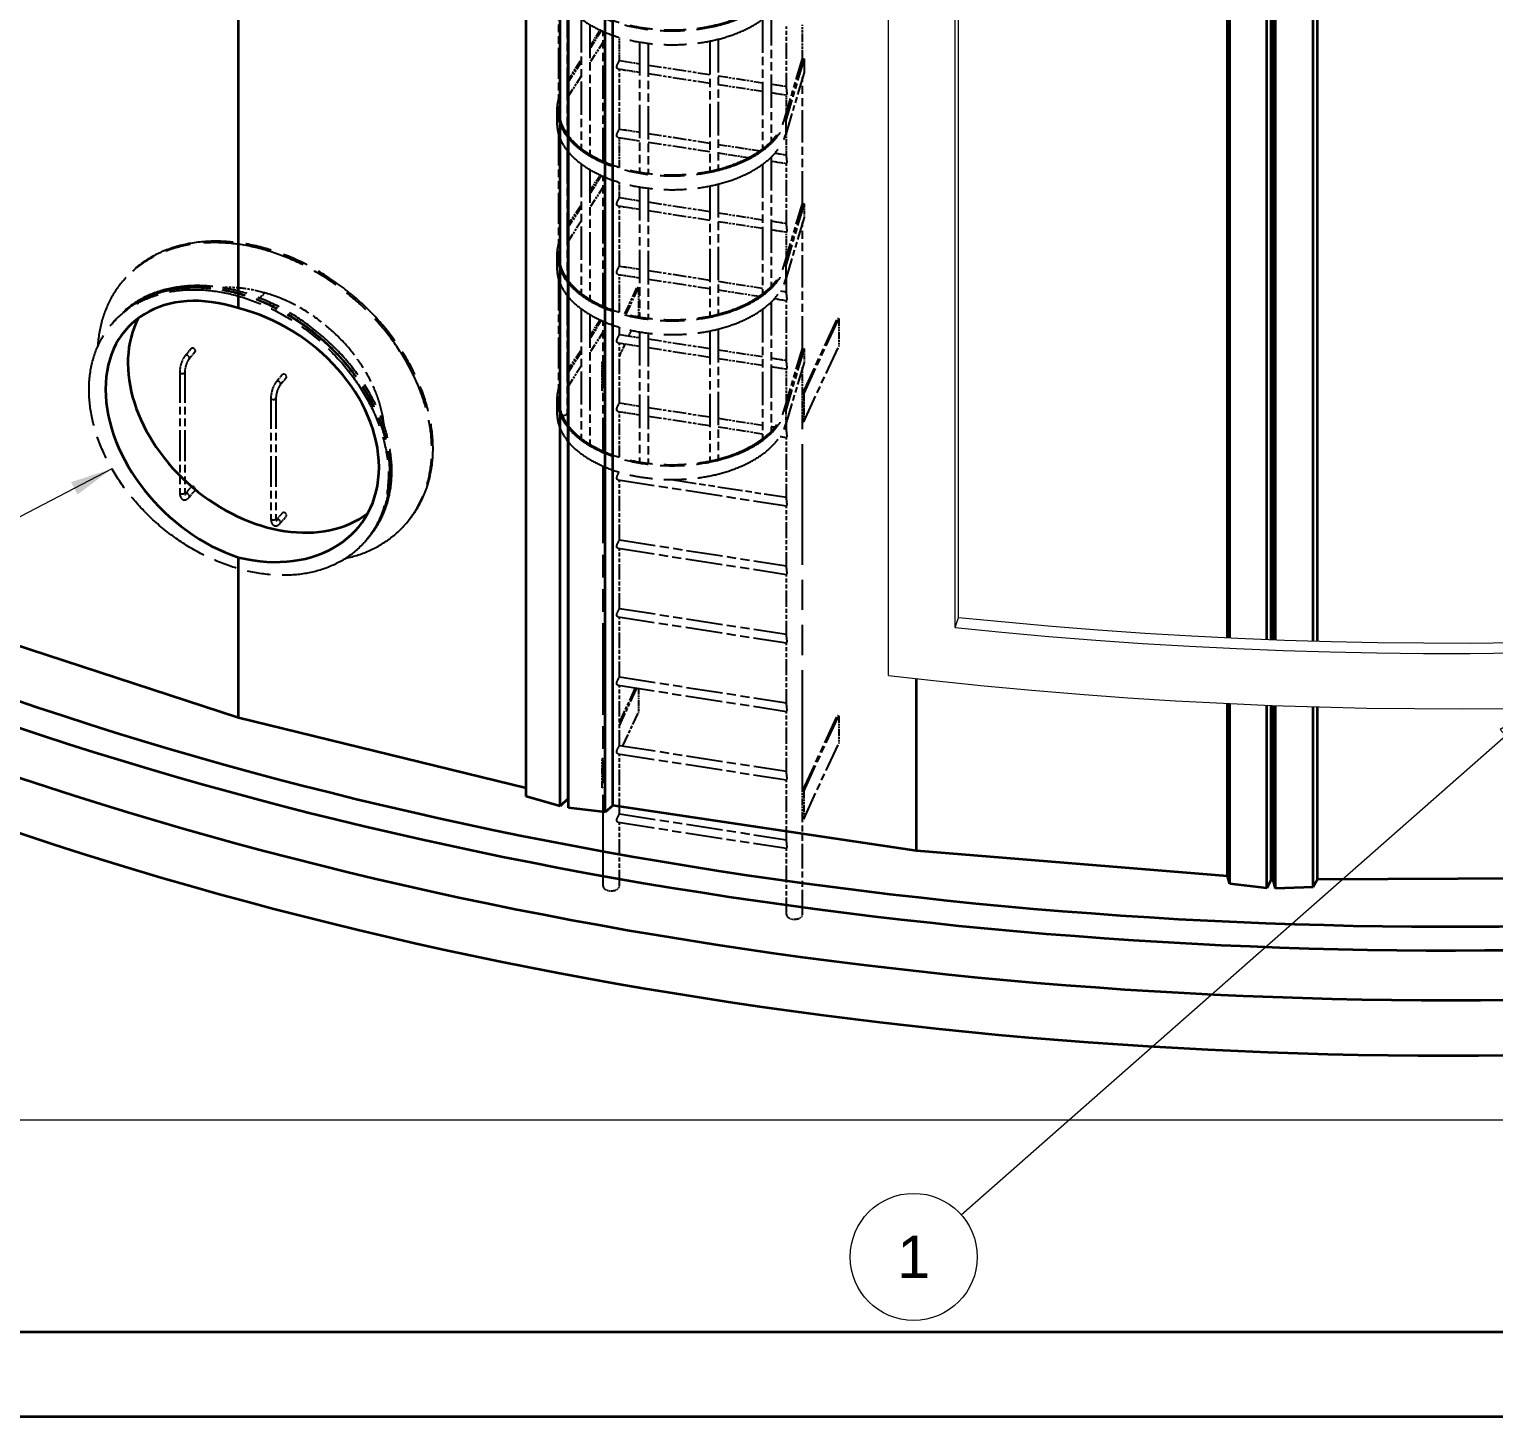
# Model space of a CAD drawing. Header units: millimetres. Extents: x 0 to 42050, y 0 to 29700.
# Drawn here: x 20302 to 24623, y 0 to 4094 of the extents above; entities that cross this region are included whole.
import ezdxf

# ---------------------------------------------------------------- set-up
doc = ezdxf.new("R2010")
doc.units = ezdxf.units.MM
doc.header["$LTSCALE"] = 50
doc.linetypes.add('DOUBLE_DASH_CHAIN', pattern=[1.2403, 0.6614, -0.0827, 0.1654, -0.0827, 0.1654, -0.0827])
doc.layers.get('0').update_dxf_attribs({"lineweight": 18})
for name, color, linetype, lineweight in [('Border', 7, 'Continuous', 35), ('Detail Boundary', 7, 'Continuous', 18), ('Reference', 7, 'DOUBLE_DASH_CHAIN', 25), ('Symbol', 7, 'Continuous', 18), ('Visible', 7, 'Continuous', 35)]:
    doc.layers.add(name, color=color, linetype=linetype, lineweight=lineweight)
doc.layers.add('P_Cable Ducts (CD)', color=30, linetype='Continuous', lineweight=18, true_color=0xff7f00)
doc.styles.add('Note Text', font='arial.ttf')
doc.styles.add('Title', font='arial.ttf')
doc.dimstyles.new('Default - Method 2a$7', dxfattribs={"dimscale": 50, "dimtxt": 3, "dimasz": 2.5, "dimexe": 3, "dimexo": 0.5, "dimgap": 0.7, "dimtad": 0, "dimtoh": 1, "dimdec": 1, "dimrnd": 1e-08, "dimtxsty": 'Title', "dimcen": 0.09, "dimdle": 10, "dimclrd": 256, "dimclre": 256, "dimclrt": 7, "dimazin": 2, "dimtfac": 0.833333, "dimtdec": 1, "dimtmove": 0, "dimatfit": 3, "dimfxl": 1, "dimtolj": 1, "dimlwd": -1, "dimlwe": -1, "dimarcsym": 0})

# ---------------------------------------------------------------- blocks, each defined once
blk = doc.blocks.new('Borders Bigadan Border')
at = {"layer": 'Border'}
for p, q in [((20, 5), (836, 5)), ((841, 0), (0, 0))]:
    blk.add_line(p, q, dxfattribs=at)
blk = doc.blocks.new('2dTransSymbol1')
at = {"layer": 'Detail Boundary', "flags": 128}
blk.add_lwpolyline([(381.649, 141.867), (381.649, 17.513), (631.877, 17.513), (631.877, 141.867), (381.649, 141.867)], dxfattribs=at)
blk = doc.blocks.new('Balloon35')
at = {"layer": 'Symbol'}
for p, q in [((495.054, 41.825), (492.847, 40.55)), ((493.177, 40.174), (495.054, 41.825)), ((493.507, 39.799), (495.054, 41.825)), ((493.177, 40.174), (461.04, 11.903)), ((492.847, 40.55), (493.507, 39.799))]:
    blk.add_line(p, q, dxfattribs=at)
at = {"layer": 'Symbol', "flags": 128}
blk.add_lwpolyline([(493.507, 39.799), (495.054, 41.825), (492.847, 40.55), (493.507, 39.799)], dxfattribs=at)
at = {"layer": 'Symbol'}
blk.add_circle((458.229, 9.431), 3.75, dxfattribs=at)
blk.add_solid([(493.507, 39.799), (495.054, 41.825), (492.847, 40.55), (493.507, 39.799)], dxfattribs=at)
at = {"layer": 'Symbol', "insert": (458.229, 9.431), "char_height": 2.5, "attachment_point": 5, "style": 'Note Text'}
blk.add_mtext('1', dxfattribs=at)

msp = doc.modelspace()

# ---------------------------------------------------------------- linework, layer by layer
at = {"layer": 'P_Cable Ducts (CD)'}
for p, q in [((22837.42, 2187.41), (22837.42, 6689.64)), ((23033.75, 2328.67), (23033.75, 6664.82)), ((23043.86, 2358.71), (23043.86, 6651.59)), ((23033.75, 2328.67), (23043.86, 2358.71))]:
    msp.add_line(p, q, dxfattribs=at)
for centre, major_axis, start_param in [((24500.67, 6988.34), (-8150, 0), 1.3910804), ((24500.67, 6988.34), (-8203, 0), 1.3910011), ((24500.67, 6825.04), (-8203, 0), 1.3666191)]:
    msp.add_ellipse(centre, major_axis=major_axis, ratio=0.5773503, start_param=start_param, end_param=2.4609142, dxfattribs=at)
at = {"layer": 'Reference', "ltscale": 2.766044}
for p, q in [((21863.74, 4210.89), (21863.74, 3855.12)), ((21863.74, 3783.25), (21863.74, 3427.48)), ((21863.74, 3355.61), (21863.74, 2999.84))]:
    msp.add_line(p, q, dxfattribs=at)
at = {"layer": 'Reference', "ltscale": 2.950695}
for p, q in [((21888.74, 4163.86), (21888.74, 3784.35)), ((21888.74, 3736.22), (21888.74, 3356.71))]:
    msp.add_line(p, q, dxfattribs=at)
at = {"layer": 'Reference', "ltscale": 2.97048}
for p, q in [((21930.38, 4123.97), (21930.38, 3741.91)), ((21930.38, 3696.33), (21930.38, 3314.27)), ((21930.38, 3268.69), (21930.38, 2886.63))]:
    msp.add_line(p, q, dxfattribs=at)
at = {"layer": 'Reference', "ltscale": 2.975098}
for p, q in [((21955.38, 4107.42), (21955.38, 3724.77)), ((21955.38, 3679.78), (21955.38, 3297.13)), ((21955.38, 3252.14), (21955.38, 2869.49))]:
    msp.add_line(p, q, dxfattribs=at)
at = {"layer": 'Reference', "ltscale": 2.970844}
for p, q in [((22465.53, 4122.82), (22465.53, 3740.71)), ((22465.53, 3695.18), (22465.53, 3313.07)), ((22465.53, 3267.54), (22465.53, 2885.43))]:
    msp.add_line(p, q, dxfattribs=at)
at = {"layer": 'Reference', "ltscale": 2.962822}
for p, q in [((22490.53, 4143.74), (22490.53, 3762.67)), ((22490.53, 3716.1), (22490.53, 3335.03)), ((22490.53, 3288.46), (22490.53, 2907.39))]:
    msp.add_line(p, q, dxfattribs=at)
at = {"layer": 'Reference', "ltscale": 0.777588}
msp.add_line((22583.78, 4007.35), (22583.78, 4107.37), dxfattribs=at)
at = {"layer": 'Reference', "ltscale": 0.558788}
for p, q in [((21955.38, 4043.74), (21985.92, 4091.42)), ((21955.38, 3616.1), (21985.92, 3663.77)), ((21955.38, 3188.46), (21985.92, 3236.13))]:
    msp.add_line(p, q, dxfattribs=at)
at = {"layer": 'Reference', "ltscale": 0.634284}
for p, q in [((21990.05, 4089.53), (21955.38, 4035.42)), ((21990.05, 3661.89), (21955.38, 3607.78)), ((21990.05, 3234.25), (21955.38, 3180.14))]:
    msp.add_line(p, q, dxfattribs=at)
at = {"layer": 'Reference', "ltscale": 2.979327}
for p, q in [((21994.87, 3704.22), (21994.87, 4087.41)), ((21994.87, 3276.58), (21994.87, 3659.77)), ((21994.87, 2848.94), (21994.87, 3232.13))]:
    msp.add_line(p, q, dxfattribs=at)
at = {"layer": 'Reference', "ltscale": 0.53265}
msp.add_line((22042.87, 4001.53), (22042.87, 4070.05), dxfattribs=at)
at = {"layer": 'Reference', "ltscale": 2.98297}
for p, q in [((22334.65, 4064.58), (22334.65, 3680.92)), ((22334.65, 3636.94), (22334.65, 3253.27)), ((22334.65, 3209.3), (22334.65, 2825.63))]:
    msp.add_line(p, q, dxfattribs=at)
at = {"layer": 'Reference', "ltscale": 1.432805}
for p, q in [((22535.78, 3917.85), (22535.78, 4102.14)), ((22535.78, 3513.69), (22535.78, 3697.98)), ((22535.78, 3109.52), (22535.78, 3293.81)), ((22535.78, 2705.36), (22535.78, 2889.65)), ((22535.78, 2503.27), (22535.78, 2687.56)), ((22535.78, 2301.19), (22535.78, 2485.48)), ((22535.78, 2099.11), (22535.78, 2283.4)), ((22535.78, 1897.03), (22535.78, 2081.32)), ((22535.78, 1694.94), (22535.78, 1879.23))]:
    msp.add_line(p, q, dxfattribs=at)
at = {"layer": 'Reference', "ltscale": 0.722404}
for p, q in [((21994.87, 4056.23), (21955.38, 3994.6)), ((21994.87, 3628.58), (21955.38, 3566.96)), ((21994.87, 3200.94), (21955.38, 3139.32))]:
    msp.add_line(p, q, dxfattribs=at)
at = {"layer": 'Reference', "ltscale": 2.984079}
for p, q in [((22102.77, 4056.19), (22102.77, 3672.39)), ((22102.77, 3628.55), (22102.77, 3244.75)), ((22102.77, 3200.91), (22102.77, 2817.11))]:
    msp.add_line(p, q, dxfattribs=at)
at = {"layer": 'Reference', "ltscale": 2.984532}
for p, q in [((22127.77, 4052.53), (22127.77, 3668.67)), ((22127.77, 3624.89), (22127.77, 3241.03)), ((22127.77, 3197.25), (22127.77, 2813.39))]:
    msp.add_line(p, q, dxfattribs=at)
at = {"layer": 'Reference', "ltscale": 2.983726}
for p, q in [((22309.65, 4058.95), (22309.65, 3675.19)), ((22309.65, 3631.31), (22309.65, 3247.55)), ((22309.65, 3203.67), (22309.65, 2819.91))]:
    msp.add_line(p, q, dxfattribs=at)
at = {"layer": 'Reference', "ltscale": 0.761923}
for p, q in [((21888.74, 3939.73), (21930.38, 4004.73)), ((21930.38, 3996.4), (21888.74, 3931.41)), ((21930.38, 3955.58), (21888.74, 3890.58)), ((21888.74, 3512.09), (21930.38, 3577.09)), ((21930.38, 3568.76), (21888.74, 3503.77)), ((21930.38, 3527.94), (21888.74, 3462.94)), ((21888.74, 3084.45), (21930.38, 3149.45)), ((21930.38, 3141.12), (21888.74, 3076.13)), ((21930.38, 3100.3), (21888.74, 3035.3))]:
    msp.add_line(p, q, dxfattribs=at)
at = {"layer": 'Reference', "ltscale": 0.418935}
for p, q in [((22039.01, 3976.91), (22102.77, 3967.05)), ((22039.01, 3774.83), (22102.77, 3764.97)), ((22039.01, 3572.75), (22102.77, 3562.88)), ((22039.01, 3370.66), (22102.77, 3360.8)), ((22039.01, 3168.58), (22102.77, 3158.72)), ((22039.01, 2966.5), (22102.77, 2956.63))]:
    msp.add_line(p, q, dxfattribs=at)
at = {"layer": 'Reference', "ltscale": 0.393611}
for p, q in [((22042.87, 4001.61), (22102.77, 3992.35)), ((22042.87, 3799.53), (22102.77, 3790.26)), ((22042.87, 3597.45), (22102.77, 3588.18)), ((22042.87, 3395.37), (22102.77, 3386.1)), ((22042.87, 3193.28), (22102.77, 3184.02)), ((22042.87, 2991.2), (22102.77, 2981.93))]:
    msp.add_line(p, q, dxfattribs=at)
at = {"layer": 'Reference', "ltscale": 1.375069}
for p, q in [((22042.87, 3799.45), (22042.87, 3976.32)), ((22042.87, 3395.29), (22042.87, 3572.15)), ((22042.87, 2991.12), (22042.87, 3167.98)), ((22042.87, 2586.95), (22042.87, 2763.82)), ((22042.87, 2384.87), (22042.87, 2561.74)), ((22042.87, 2182.79), (22042.87, 2359.65)), ((22042.87, 1980.71), (22042.87, 2157.57)), ((22042.87, 1778.62), (22042.87, 1955.49))]:
    msp.add_line(p, q, dxfattribs=at)
at = {"layer": 'Reference', "ltscale": 1.195323}
for p, q in [((22127.77, 3988.48), (22309.65, 3960.34)), ((22127.77, 3963.18), (22309.65, 3935.04)), ((22127.77, 3786.4), (22309.65, 3758.26)), ((22127.77, 3761.1), (22309.65, 3732.96)), ((22127.77, 3584.31), (22309.65, 3556.18)), ((22127.77, 3559.02), (22309.65, 3530.88)), ((22127.77, 3382.23), (22309.65, 3354.09)), ((22127.77, 3356.93), (22309.65, 3328.8)), ((22127.77, 3180.15), (22309.65, 3152.01)), ((22127.77, 3154.85), (22309.65, 3126.71)), ((22127.77, 2978.06), (22309.65, 2949.93)), ((22127.77, 2952.77), (22309.65, 2924.63))]:
    msp.add_line(p, q, dxfattribs=at)
at = {"layer": 'Reference', "ltscale": 2.034098}
for p, q in [((22528.98, 3825.12), (22582.97, 4007.47)), ((22528.98, 3397.48), (22582.97, 3579.83)), ((22528.98, 2969.84), (22582.97, 3152.19))]:
    msp.add_line(p, q, dxfattribs=at)
at = {"layer": 'Reference', "ltscale": 2.031153}
for p, q in [((22587.82, 4006.72), (22533.91, 3824.64)), ((22587.82, 3965.9), (22533.91, 3783.81)), ((22587.82, 3579.08), (22533.91, 3397)), ((22587.82, 3538.26), (22533.91, 3356.17)), ((22587.82, 3151.44), (22533.91, 2969.36)), ((22587.82, 3110.62), (22533.91, 2928.53))]:
    msp.add_line(p, q, dxfattribs=at)
at = {"layer": 'Reference', "ltscale": 0.031779}
for p, q in [((22582.97, 4007.47), (22587.82, 4006.72)), ((22582.97, 3579.83), (22587.82, 3579.08)), ((22582.97, 3152.19), (22587.82, 3151.44))]:
    msp.add_line(p, q, dxfattribs=at)
at = {"layer": 'Reference', "ltscale": 0.317324}
for p, q in [((22587.82, 4006.72), (22587.82, 3965.9)), ((21858.71, 3857.71), (21858.71, 3816.89)), ((22533.91, 3824.64), (22533.91, 3783.81)), ((22587.82, 3579.08), (22587.82, 3538.26)), ((21858.71, 3430.07), (21858.71, 3389.25)), ((22533.91, 3397), (22533.91, 3356.17)), ((22587.82, 3151.44), (22587.82, 3110.62)), ((21858.71, 3002.43), (21858.71, 2961.61)), ((22533.91, 2969.36), (22533.91, 2928.53))]:
    msp.add_line(p, q, dxfattribs=at)
at = {"layer": 'Reference', "ltscale": 0.860085}
for p, q in [((22334.65, 3956.47), (22465.53, 3936.23)), ((22334.65, 3931.18), (22465.53, 3910.93)), ((22334.65, 3552.31), (22465.53, 3532.06)), ((22334.65, 3527.01), (22465.53, 3506.76)), ((22334.65, 3350.23), (22465.53, 3329.98)), ((22334.65, 3148.14), (22465.53, 3127.9)), ((22334.65, 3122.84), (22465.53, 3102.6)), ((22334.65, 2946.06), (22465.53, 2925.81)), ((22334.65, 2920.76), (22465.53, 2900.52))]:
    msp.add_line(p, q, dxfattribs=at)
at = {"layer": 'Reference', "ltscale": 2.896736}
for p, q in [((22583.78, 3579.71), (22583.78, 3952.28)), ((22583.78, 3152.07), (22583.78, 3524.64))]:
    msp.add_line(p, q, dxfattribs=at)
at = {"layer": 'Reference', "ltscale": 0.29732}
for p, q in [((22490.53, 3932.36), (22535.78, 3925.36)), ((22490.53, 3528.19), (22535.78, 3521.19)), ((22490.53, 3124.03), (22535.78, 3117.03))]:
    msp.add_line(p, q, dxfattribs=at)
at = {"layer": 'Reference', "ltscale": 0.297525}
for p, q in [((22490.53, 3907.06), (22535.82, 3900.06)), ((22490.53, 3704.98), (22535.82, 3697.97)), ((22490.53, 3502.9), (22535.82, 3495.89)), ((22490.53, 3098.73), (22535.82, 3091.73))]:
    msp.add_line(p, q, dxfattribs=at)
at = {"layer": 'Reference', "ltscale": 0.403847}
msp.add_line((22535.78, 3848.11), (22535.78, 3900.06), dxfattribs=at)
at = {"layer": 'Reference', "ltscale": 0.682108}
msp.add_line((22042.87, 3686.49), (22042.87, 3774.23), dxfattribs=at)
at = {"layer": 'Reference', "ltscale": 0.57822}
msp.add_line((22535.78, 3715.77), (22535.78, 3790.15), dxfattribs=at)
at = {"layer": 'Reference', "ltscale": 0.811424}
msp.add_line((22334.65, 3754.39), (22458.13, 3735.29), dxfattribs=at)
at = {"layer": 'Reference', "ltscale": 0.59426}
msp.add_line((22334.65, 3729.09), (22425.09, 3715.1), dxfattribs=at)
at = {"layer": 'Reference', "ltscale": 0.219875}
msp.add_line((22502.31, 3728.45), (22535.78, 3723.28), dxfattribs=at)
at = {"layer": 'Reference', "ltscale": 0.350131}
msp.add_line((22042.87, 3597.37), (22042.87, 3642.41), dxfattribs=at)
at = {"layer": 'Reference', "ltscale": 0.586366}
msp.add_line((22535.78, 3420.47), (22535.78, 3495.9), dxfattribs=at)
at = {"layer": 'Reference', "ltscale": 0.050688}
for p, q in [((20581.63, 3355.24), (20578.09, 3351.1)), ((21417.86, 2640.59), (21414.32, 2636.45))]:
    msp.add_line(p, q, dxfattribs=at)
at = {"layer": 'Reference', "ltscale": 0.864627}
msp.add_line((22042.87, 3258.85), (22042.87, 3370.07), dxfattribs=at)
at = {"layer": 'Reference', "ltscale": 0.885409}
msp.add_line((22059.25, 3254.21), (22095.35, 3331.99), dxfattribs=at)
at = {"layer": 'Reference', "ltscale": 0.889548}
msp.add_line((22062.94, 3253.24), (22099.21, 3331.4), dxfattribs=at)
at = {"layer": 'Reference', "ltscale": 0.025294}
for p, q in [((22095.35, 3331.99), (22099.21, 3331.4)), ((22686.49, 3240.54), (22690.36, 3239.94)), ((22582.97, 3017.47), (22586.83, 3016.87)), ((22586.83, 2935.22), (22582.97, 2935.82)), ((22686.49, 2068.87), (22690.36, 2068.27)), ((22582.97, 1845.8), (22586.83, 1845.2)), ((22586.83, 1763.55), (22582.97, 1764.15))]:
    msp.add_line(p, q, dxfattribs=at)
at = {"layer": 'Reference', "ltscale": 0.634748}
for p, q in [((22099.21, 3331.4), (22099.21, 3249.75)), ((22690.36, 3239.94), (22690.36, 3158.29)), ((21991.82, 3027.27), (21991.82, 3108.92)), ((22582.97, 2935.82), (22582.97, 3017.47)), ((22586.83, 3016.87), (22586.83, 2935.22)), ((22690.36, 2068.27), (22690.36, 1986.62)), ((21991.82, 1855.6), (21991.82, 1937.25)), ((22582.97, 1764.15), (22582.97, 1845.8)), ((22586.83, 1845.2), (22586.83, 1763.55))]:
    msp.add_line(p, q, dxfattribs=at)
at = {"layer": 'Reference', "ltscale": 0.395701}
msp.add_line((22535.78, 3311.61), (22535.78, 3362.51), dxfattribs=at)
at = {"layer": 'Reference', "ltscale": 0.19553}
msp.add_line((20996.21, 3316.29), (20982.57, 3300.34), dxfattribs=at)
at = {"layer": 'Reference', "ltscale": 0.195592}
msp.add_line((20996.27, 3316.27), (20982.63, 3300.31), dxfattribs=at)
at = {"layer": 'Reference', "ltscale": 0.000599461}
msp.add_line((20996.21, 3316.2), (20996.21, 3316.29), dxfattribs=at)
at = {"layer": 'Reference', "ltscale": 2.697725}
msp.add_line((21888.74, 3308.58), (21888.74, 2961.61), dxfattribs=at)
at = {"layer": 'Reference', "ltscale": 0.79739}
msp.add_line((22334.65, 3324.93), (22455.99, 3306.16), dxfattribs=at)
at = {"layer": 'Reference', "ltscale": 0.229397}
msp.add_line((22500.9, 3299.21), (22535.82, 3293.81), dxfattribs=at)
at = {"layer": 'Reference', "ltscale": 0.116132}
msp.add_line((22518.1, 3321.85), (22535.78, 3319.11), dxfattribs=at)
at = {"layer": 'Reference', "ltscale": 0.045787}
msp.add_line((22097.34, 3245.71), (22099.21, 3249.75), dxfattribs=at)
at = {"layer": 'Reference', "ltscale": 0.063385}
for p, q in [((20549.68, 3229.35), (20545.25, 3224.17)), ((20555.43, 3236.08), (20551.01, 3230.9)), ((21304.24, 2596.15), (21299.81, 2590.97)), ((21298.49, 2589.41), (21294.06, 2584.24))]:
    msp.add_line(p, q, dxfattribs=at)
at = {"layer": 'Reference', "ltscale": 0.167613}
msp.add_line((22042.87, 3193.2), (22042.87, 3214.77), dxfattribs=at)
at = {"layer": 'Reference', "ltscale": 0.047807}
msp.add_line((22042.87, 3209.99), (22044.82, 3214.2), dxfattribs=at)
at = {"layer": 'Reference', "ltscale": 0.189298}
msp.add_line((22070.99, 3188.93), (22078.71, 3205.57), dxfattribs=at)
at = {"layer": 'Reference', "ltscale": 2.539291}
for p, q in [((22582.97, 3017.47), (22686.49, 3240.54)), ((22586.83, 3016.87), (22690.36, 3239.94)), ((22586.83, 2935.22), (22690.36, 3158.29)), ((22582.97, 1845.8), (22686.49, 2068.87)), ((22586.83, 1845.2), (22690.36, 2068.27)), ((22586.83, 1763.55), (22690.36, 1986.62))]:
    msp.add_line(p, q, dxfattribs=at)
at = {"layer": 'Reference', "ltscale": 0.420996}
msp.add_line((22042.87, 3128.34), (22060.03, 3165.33), dxfattribs=at)
at = {"layer": 'Reference', "ltscale": 0.253839}
for p, q in [((20779.44, 3151.52), (20761.74, 3130.81)), ((20790.84, 3141.77), (20773.14, 3121.06)), ((21048.47, 3074.88), (21030.77, 3054.17)), ((21059.88, 3065.13), (21042.18, 3044.42)), ((20761.74, 2722.56), (20779.44, 2743.27)), ((20773.14, 2712.82), (20790.84, 2733.53)), ((21030.77, 2645.92), (21048.47, 2666.63)), ((21042.18, 2636.18), (21059.88, 2656.89))]:
    msp.add_line(p, q, dxfattribs=at)
at = {"layer": 'Reference', "ltscale": 0.074612}
for p, q in [((21991.82, 3108.92), (21994.87, 3115.48)), ((21991.82, 1937.25), (21994.87, 1943.81))]:
    msp.add_line(p, q, dxfattribs=at)
at = {"layer": 'Reference', "ltscale": 2.761487}
for p, q in [((20745.56, 3082.57), (20745.56, 2727.4)), ((20760.56, 3082.57), (20760.56, 2727.4)), ((21014.6, 3005.93), (21014.6, 2650.76)), ((21029.6, 3005.93), (21029.6, 2650.76))]:
    msp.add_line(p, q, dxfattribs=at)
at = {"layer": 'Reference', "ltscale": 0.019919}
for p, q in [((21991.82, 3108.92), (21994.87, 3108.45)), ((21994.87, 3026.8), (21991.82, 3027.27)), ((21991.82, 1937.25), (21994.87, 1936.78)), ((21994.87, 1855.13), (21991.82, 1855.6))]:
    msp.add_line(p, q, dxfattribs=at)
at = {"layer": 'Reference', "ltscale": 0.768884}
msp.add_line((22535.78, 2992.83), (22535.78, 3091.73), dxfattribs=at)
at = {"layer": 'Reference', "ltscale": 0.604536}
msp.add_line((22583.78, 3019.23), (22583.78, 3097), dxfattribs=at)
at = {"layer": 'Reference', "ltscale": 1.047146}
msp.add_line((22042.87, 2831.21), (22042.87, 2965.9), dxfattribs=at)
at = {"layer": 'Reference', "ltscale": 0.07505}
msp.add_line((22490.53, 2921.95), (22501.97, 2920.18), dxfattribs=at)
at = {"layer": 'Reference', "ltscale": 0.041631}
msp.add_line((22529.43, 2915.93), (22535.78, 2914.94), dxfattribs=at)
at = {"layer": 'Reference', "ltscale": 0.213182}
msp.add_line((22535.78, 2907.44), (22535.78, 2934.87), dxfattribs=at)
at = {"layer": 'Reference', "ltscale": 10.744876}
msp.add_line((22583.78, 1847.56), (22583.78, 2935.69), dxfattribs=at)
at = {"layer": 'Reference', "ltscale": 0.123334}
msp.add_line((22517.03, 2892.55), (22535.82, 2889.64), dxfattribs=at)
at = {"layer": 'Reference', "ltscale": 8.155418}
msp.add_line((21994.87, 1565.64), (21994.87, 2804.49), dxfattribs=at)
at = {"layer": 'Reference', "ltscale": 3.2651}
for p, q in [((22039.01, 2764.42), (22535.82, 2687.56)), ((22039.01, 2562.33), (22535.82, 2485.48)), ((22039.01, 2360.25), (22535.82, 2283.39)), ((22039.01, 2158.17), (22535.82, 2081.31)), ((22039.01, 1956.08), (22535.82, 1879.23)), ((22039.01, 1754), (22535.82, 1677.14))]:
    msp.add_line(p, q, dxfattribs=at)
at = {"layer": 'Reference', "ltscale": 2.227492}
msp.add_line((22196.85, 2765.29), (22535.78, 2712.86), dxfattribs=at)
at = {"layer": 'Reference', "ltscale": 3.239571}
for p, q in [((22042.87, 2587.03), (22535.78, 2510.78)), ((22042.87, 2384.95), (22535.78, 2308.7)), ((22042.87, 2182.87), (22535.78, 2106.61)), ((22042.87, 1980.78), (22535.78, 1904.53)), ((22042.87, 1778.7), (22535.78, 1702.45))]:
    msp.add_line(p, q, dxfattribs=at)
at = {"layer": 'Reference', "ltscale": 1.171762}
msp.add_line((22042.87, 2047.24), (22090.64, 2150.18), dxfattribs=at)
at = {"layer": 'Reference', "ltscale": 1.266534}
msp.add_line((22042.87, 2038.32), (22094.5, 2149.58), dxfattribs=at)
at = {"layer": 'Reference', "ltscale": 0.550238}
msp.add_line((22099.21, 2148.85), (22099.21, 2078.07), dxfattribs=at)
at = {"layer": 'Reference', "ltscale": 1.1258}
msp.add_line((22053.31, 1979.17), (22099.21, 2078.07), dxfattribs=at)
at = {"layer": 'Reference', "ltscale": 1.459804}
msp.add_line((22042.87, 1565.64), (22042.87, 1753.4), dxfattribs=at)
at = {"layer": 'Reference', "ltscale": 2.192999}
msp.add_line((22583.78, 1481.96), (22583.78, 1764.02), dxfattribs=at)
at = {"layer": 'Reference', "ltscale": 1.51754}
msp.add_line((22535.78, 1481.96), (22535.78, 1677.15), dxfattribs=at)
at = {"layer": 'Reference', "ltscale": 8.620728}
for centre in [(22198.74, 4285.35), (22198.74, 3857.71), (22198.74, 3430.07), (22198.74, 3002.43)]:
    msp.add_ellipse(centre, major_axis=(340.03, 0), ratio=0.5773503, start_param=2.969375, end_param=6.1138884, dxfattribs=at)
at = {"layer": 'Reference', "ltscale": 8.064926}
for centre in [(22198.74, 4285.35), (22198.74, 3857.71), (22198.74, 3430.07), (22198.74, 3002.43)]:
    msp.add_ellipse(centre, major_axis=(-335.03, 0), ratio=0.5773503, start_param=6.2697997, end_param=9.255481, dxfattribs=at)
at = {"layer": 'Reference', "ltscale": 8.148591}
for centre in [(22198.74, 4244.53), (22198.74, 3816.89), (22198.74, 3389.25), (22198.74, 2961.61)]:
    msp.add_ellipse(centre, major_axis=(340.03, 0), ratio=0.5773503, start_param=3.1415927, end_param=6.1138884, dxfattribs=at)
at = {"layer": 'Reference', "ltscale": 9.210669}
msp.add_ellipse((20996.21, 2993.77), major_axis=(-418.12, 357.32), ratio=0.7322183, start_param=2.6352994, end_param=6.7894786, dxfattribs=at)
at = {"layer": 'Reference', "ltscale": 9.287409}
msp.add_ellipse((20999.75, 2997.92), major_axis=(-418.12, 357.32), ratio=0.7322183, start_param=3.1415927, end_param=6.2831853, dxfattribs=at)
at = {"layer": 'Reference', "ltscale": 8.316452}
msp.add_ellipse((20919.66, 2904.2), major_axis=(374.4, -319.97), ratio=0.7322183, dxfattribs=at)
for centre in [(20924.08, 2909.38), (20929.83, 2916.11)]:
    msp.add_ellipse(centre, major_axis=(-374.4, 319.97), ratio=0.7322183, start_param=3.1415927, end_param=6.2831853, dxfattribs=at)
at = {"layer": 'Reference', "ltscale": 8.331451}
msp.add_ellipse((20925.41, 2910.93), major_axis=(-374.4, 319.97), ratio=0.7322183, start_param=3.1387597, end_param=6.2860182, dxfattribs=at)
at = {"layer": 'Reference', "ltscale": 0.896502}
msp.add_ellipse((20996.21, 2993.77), major_axis=(-300.28, 256.62), ratio=0.7322183, start_param=5.2715309, end_param=5.6290779, dxfattribs=at)
at = {"layer": 'Reference', "ltscale": 3.700327}
msp.add_ellipse((20996.21, 2993.77), major_axis=(-300.28, 256.62), ratio=0.7322183, start_param=3.7957, end_param=5.2713563, dxfattribs=at)
at = {"layer": 'Reference', "ltscale": 0.149482}
for centre, major_axis, ratio, start_param, end_param in [((20767.44, 3125.94), (5.7, -4.87), 0.7322183, 0, 3.1415927), ((20785.14, 3146.65), (-5.7, 4.87), 0.7322183, 3.1415926, 6.2831853), ((20753.06, 3082.57), (7.5, 0), 0.5773503, 3.1415926, 6.2831853), ((21054.17, 3070.01), (-5.7, 4.87), 0.7322183, 3.1415927, 6.2831853), ((21036.48, 3049.3), (5.7, -4.87), 0.7322183, 0, 3.1415927), ((21022.1, 3005.93), (7.5, 0), 0.5773503, 3.1415926, 6.2831853), ((20753.06, 2727.4), (7.5, 0), 0.5773503, 3.1415926, 6.2831853), ((20767.44, 2717.69), (-5.7, 4.87), 0.7322183, 3.1415926, 6.2831853), ((20785.14, 2738.4), (-5.7, 4.87), 0.7322183, 3.1415926, 6.2831853), ((21022.1, 2650.76), (7.5, 0), 0.5773503, 3.1415926, 6.2831853), ((21036.48, 2641.05), (-5.7, 4.87), 0.7322183, 3.1415926, 6.2831853), ((21054.17, 2661.76), (-5.7, 4.87), 0.7322183, 3.1415926, 6.2831853)]:
    msp.add_ellipse(centre, major_axis=major_axis, ratio=ratio, start_param=start_param, end_param=end_param, dxfattribs=at)
at = {"layer": 'Reference', "ltscale": 0.137797}
msp.add_ellipse((21876.24, 2961.61), major_axis=(12.5, 0), ratio=0.5773503, start_param=4.5454871, end_param=6.2831853, dxfattribs=at)
at = {"layer": 'Reference', "ltscale": 0.478564}
for centre in [(22018.87, 1565.64), (22559.78, 1481.96)]:
    msp.add_ellipse(centre, major_axis=(24, 0), ratio=0.5773503, start_param=3.1415927, end_param=6.2831853, dxfattribs=at)
at = {"layer": 'Reference', "ltscale": 0.244894}
for points in [[(22039.01, 3976.92), (22038.71, 3976.96), (22038.41, 3977.06), (22037.43, 3977.55), (22036.72, 3978.21), (22035.96, 3979.63), (22035.76, 3980.18), (22035.49, 3981.35), (22035.42, 3981.99), (22035.42, 3983.3), (22035.49, 3984.01), (22035.76, 3985.49), (22035.96, 3986.26), (22036.72, 3988.6), (22037.43, 3990.19), (22038.83, 3993.07), (22039.62, 3994.55), (22040.68, 3996.55), (22041.01, 3997.19), (22041.59, 3998.33), (22041.84, 3998.85), (22042.26, 3999.74), (22042.43, 4000.15), (22042.69, 4000.81), (22042.78, 4001.08), (22042.85, 4001.39), (22042.86, 4001.48), (22042.86, 4001.53)], [(22039.01, 3774.83), (22038.71, 3774.88), (22038.41, 3774.97), (22037.43, 3775.46), (22036.72, 3776.13), (22035.96, 3777.55), (22035.76, 3778.09), (22035.49, 3779.27), (22035.42, 3779.91), (22035.42, 3781.22), (22035.49, 3781.93), (22035.76, 3783.41), (22035.96, 3784.18), (22036.72, 3786.52), (22037.43, 3788.11), (22038.83, 3790.98), (22039.62, 3792.47), (22040.68, 3794.47), (22041.01, 3795.1), (22041.59, 3796.25), (22041.84, 3796.77), (22042.26, 3797.66), (22042.43, 3798.06), (22042.69, 3798.73), (22042.78, 3799), (22042.85, 3799.31), (22042.86, 3799.39), (22042.86, 3799.45)], [(22039.01, 3572.75), (22038.71, 3572.8), (22038.41, 3572.89), (22037.43, 3573.38), (22036.72, 3574.05), (22035.96, 3575.47), (22035.76, 3576.01), (22035.49, 3577.19), (22035.42, 3577.82), (22035.42, 3579.14), (22035.49, 3579.85), (22035.76, 3581.33), (22035.96, 3582.1), (22036.72, 3584.44), (22037.43, 3586.03), (22038.83, 3588.9), (22039.62, 3590.39), (22040.68, 3592.39), (22041.01, 3593.02), (22041.59, 3594.17), (22041.84, 3594.69), (22042.26, 3595.58), (22042.43, 3595.98), (22042.69, 3596.65), (22042.78, 3596.92), (22042.85, 3597.22), (22042.86, 3597.31), (22042.86, 3597.37)], [(22039.01, 3370.67), (22038.71, 3370.71), (22038.41, 3370.81), (22037.43, 3371.3), (22036.72, 3371.97), (22035.96, 3373.39), (22035.76, 3373.93), (22035.49, 3375.1), (22035.42, 3375.74), (22035.42, 3377.05), (22035.49, 3377.76), (22035.76, 3379.24), (22035.96, 3380.02), (22036.72, 3382.35), (22037.43, 3383.94), (22038.83, 3386.82), (22039.62, 3388.3), (22040.68, 3390.31), (22041.01, 3390.94), (22041.59, 3392.09), (22041.84, 3392.6), (22042.26, 3393.5), (22042.43, 3393.9), (22042.69, 3394.57), (22042.78, 3394.83), (22042.85, 3395.14), (22042.86, 3395.23), (22042.86, 3395.28)], [(22039.01, 3168.58), (22038.71, 3168.63), (22038.41, 3168.73), (22037.43, 3169.21), (22036.72, 3169.88), (22035.96, 3171.3), (22035.76, 3171.84), (22035.49, 3173.02), (22035.42, 3173.66), (22035.42, 3174.97), (22035.49, 3175.68), (22035.76, 3177.16), (22035.96, 3177.93), (22036.72, 3180.27), (22037.43, 3181.86), (22038.83, 3184.73), (22039.62, 3186.22), (22040.68, 3188.22), (22041.01, 3188.85), (22041.59, 3190), (22041.84, 3190.52), (22042.26, 3191.41), (22042.43, 3191.81), (22042.69, 3192.48), (22042.78, 3192.75), (22042.85, 3193.06), (22042.86, 3193.14), (22042.86, 3193.2)], [(22039.01, 2966.5), (22038.71, 2966.55), (22038.41, 2966.64), (22037.43, 2967.13), (22036.72, 2967.8), (22035.96, 2969.22), (22035.76, 2969.76), (22035.49, 2970.94), (22035.42, 2971.57), (22035.42, 2972.89), (22035.49, 2973.6), (22035.76, 2975.08), (22035.96, 2975.85), (22036.72, 2978.19), (22037.43, 2979.78), (22038.83, 2982.65), (22039.62, 2984.14), (22040.68, 2986.14), (22041.01, 2986.77), (22041.59, 2987.92), (22041.84, 2988.44), (22042.26, 2989.33), (22042.43, 2989.73), (22042.69, 2990.4), (22042.78, 2990.67), (22042.85, 2990.97), (22042.86, 2991.06), (22042.86, 2991.12)], [(22039.01, 2562.34), (22038.71, 2562.38), (22038.41, 2562.48), (22037.43, 2562.97), (22036.72, 2563.63), (22035.96, 2565.05), (22035.76, 2565.59), (22035.49, 2566.77), (22035.42, 2567.41), (22035.42, 2568.72), (22035.49, 2569.43), (22035.76, 2570.91), (22035.96, 2571.68), (22036.72, 2574.02), (22037.43, 2575.61), (22038.83, 2578.49), (22039.62, 2579.97), (22040.68, 2581.97), (22041.01, 2582.61), (22041.59, 2583.75), (22041.84, 2584.27), (22042.26, 2585.16), (22042.43, 2585.57), (22042.69, 2586.23), (22042.78, 2586.5), (22042.85, 2586.81), (22042.86, 2586.9), (22042.86, 2586.95)], [(22039.01, 2360.25), (22038.71, 2360.3), (22038.41, 2360.39), (22037.43, 2360.88), (22036.72, 2361.55), (22035.96, 2362.97), (22035.76, 2363.51), (22035.49, 2364.69), (22035.42, 2365.33), (22035.42, 2366.64), (22035.49, 2367.35), (22035.76, 2368.83), (22035.96, 2369.6), (22036.72, 2371.94), (22037.43, 2373.53), (22038.83, 2376.4), (22039.62, 2377.89), (22040.68, 2379.89), (22041.01, 2380.52), (22041.59, 2381.67), (22041.84, 2382.19), (22042.26, 2383.08), (22042.43, 2383.48), (22042.69, 2384.15), (22042.78, 2384.42), (22042.85, 2384.73), (22042.86, 2384.81), (22042.86, 2384.87)], [(22039.01, 2158.17), (22038.71, 2158.22), (22038.41, 2158.31), (22037.43, 2158.8), (22036.72, 2159.47), (22035.96, 2160.89), (22035.76, 2161.43), (22035.49, 2162.61), (22035.42, 2163.24), (22035.42, 2164.56), (22035.49, 2165.27), (22035.76, 2166.75), (22035.96, 2167.52), (22036.72, 2169.85), (22037.43, 2171.45), (22038.83, 2174.32), (22039.62, 2175.81), (22040.68, 2177.81), (22041.01, 2178.44), (22041.59, 2179.59), (22041.84, 2180.1), (22042.26, 2181), (22042.43, 2181.4), (22042.69, 2182.07), (22042.78, 2182.34), (22042.85, 2182.64), (22042.86, 2182.73), (22042.86, 2182.79)], [(22039.01, 1956.09), (22038.71, 1956.13), (22038.41, 1956.23), (22037.43, 1956.72), (22036.72, 1957.39), (22035.96, 1958.81), (22035.76, 1959.35), (22035.49, 1960.52), (22035.42, 1961.16), (22035.42, 1962.47), (22035.49, 1963.18), (22035.76, 1964.66), (22035.96, 1965.44), (22036.72, 1967.77), (22037.43, 1969.36), (22038.83, 1972.24), (22039.62, 1973.72), (22040.68, 1975.73), (22041.01, 1976.36), (22041.59, 1977.5), (22041.84, 1978.02), (22042.26, 1978.92), (22042.43, 1979.32), (22042.69, 1979.99), (22042.78, 1980.25), (22042.85, 1980.56), (22042.86, 1980.65), (22042.86, 1980.7)], [(22039.01, 1754), (22038.71, 1754.05), (22038.41, 1754.15), (22037.43, 1754.63), (22036.72, 1755.3), (22035.96, 1756.72), (22035.76, 1757.26), (22035.49, 1758.44), (22035.42, 1759.08), (22035.42, 1760.39), (22035.49, 1761.1), (22035.76, 1762.58), (22035.96, 1763.35), (22036.72, 1765.69), (22037.43, 1767.28), (22038.83, 1770.15), (22039.62, 1771.64), (22040.68, 1773.64), (22041.01, 1774.27), (22041.59, 1775.42), (22041.84, 1775.94), (22042.26, 1776.83), (22042.43, 1777.23), (22042.69, 1777.9), (22042.78, 1778.17), (22042.85, 1778.48), (22042.86, 1778.56), (22042.86, 1778.62)]]:
    msp.add_open_spline(points, degree=3, knots=[2.6928826, 2.6928826, 2.6928826, 2.6928826, 2.8870911, 2.8870911, 3.3693304, 3.3693304, 3.61045, 3.61045, 3.8515697, 3.8515697, 4.0926893, 4.0926893, 4.333809, 4.333809, 4.8160483, 4.8160483, 5.2967014, 5.2967014, 5.5370279, 5.5370279, 5.7773545, 5.7773545, 6.0176811, 6.0176811, 6.2580076, 6.2580076, 6.4073438, 6.4073438, 6.4073438, 6.4073438], dxfattribs=at)
at = {"layer": 'Reference', "ltscale": 0.161518}
for points in [[(22535.79, 3917.85), (22535.79, 3916.8), (22535.85, 3915.7), (22536.08, 3913.05), (22536.29, 3911.32), (22536.56, 3908.82), (22536.63, 3908.01), (22536.73, 3906.47), (22536.76, 3905.74), (22536.76, 3904.43), (22536.73, 3903.81), (22536.63, 3902.69), (22536.56, 3902.19), (22536.29, 3900.93), (22536.08, 3900.4), (22535.89, 3900.1), (22535.84, 3900.05), (22535.82, 3900.06)], [(22535.79, 3715.77), (22535.79, 3714.72), (22535.85, 3713.61), (22536.08, 3710.97), (22536.29, 3709.23), (22536.56, 3706.74), (22536.63, 3705.92), (22536.73, 3704.39), (22536.76, 3703.66), (22536.76, 3702.35), (22536.73, 3701.73), (22536.63, 3700.61), (22536.56, 3700.11), (22536.29, 3698.85), (22536.08, 3698.32), (22535.89, 3698.01), (22535.84, 3697.97), (22535.82, 3697.98)], [(22535.79, 3513.69), (22535.79, 3512.64), (22535.85, 3511.53), (22536.08, 3508.88), (22536.29, 3507.15), (22536.56, 3504.66), (22536.63, 3503.84), (22536.73, 3502.3), (22536.76, 3501.58), (22536.76, 3500.27), (22536.73, 3499.64), (22536.63, 3498.52), (22536.56, 3498.03), (22536.29, 3496.76), (22536.08, 3496.24), (22535.89, 3495.93), (22535.84, 3495.89), (22535.82, 3495.89)], [(22535.79, 3311.6), (22535.79, 3310.55), (22535.85, 3309.45), (22536.08, 3306.8), (22536.29, 3305.07), (22536.56, 3302.57), (22536.63, 3301.76), (22536.73, 3300.22), (22536.76, 3299.5), (22536.76, 3298.18), (22536.73, 3297.56), (22536.63, 3296.44), (22536.56, 3295.94), (22536.29, 3294.68), (22536.08, 3294.16), (22535.89, 3293.85), (22535.84, 3293.81), (22535.82, 3293.81)], [(22535.79, 3109.52), (22535.79, 3108.47), (22535.85, 3107.37), (22536.08, 3104.72), (22536.29, 3102.98), (22536.56, 3100.49), (22536.63, 3099.68), (22536.73, 3098.14), (22536.76, 3097.41), (22536.76, 3096.1), (22536.73, 3095.48), (22536.63, 3094.36), (22536.56, 3093.86), (22536.29, 3092.6), (22536.08, 3092.07), (22535.89, 3091.77), (22535.84, 3091.72), (22535.82, 3091.73)], [(22535.79, 2907.44), (22535.79, 2906.39), (22535.85, 2905.28), (22536.08, 2902.64), (22536.29, 2900.9), (22536.56, 2898.41), (22536.63, 2897.59), (22536.73, 2896.05), (22536.76, 2895.33), (22536.76, 2894.02), (22536.73, 2893.4), (22536.63, 2892.28), (22536.56, 2891.78), (22536.29, 2890.52), (22536.08, 2889.99), (22535.89, 2889.68), (22535.84, 2889.64), (22535.82, 2889.64)], [(22535.79, 2705.36), (22535.79, 2704.31), (22535.85, 2703.2), (22536.08, 2700.55), (22536.29, 2698.82), (22536.56, 2696.33), (22536.63, 2695.51), (22536.73, 2693.97), (22536.76, 2693.25), (22536.76, 2691.93), (22536.73, 2691.31), (22536.63, 2690.19), (22536.56, 2689.69), (22536.29, 2688.43), (22536.08, 2687.91), (22535.89, 2687.6), (22535.84, 2687.56), (22535.82, 2687.56)], [(22535.79, 2503.27), (22535.79, 2502.22), (22535.85, 2501.12), (22536.08, 2498.47), (22536.29, 2496.74), (22536.56, 2494.24), (22536.63, 2493.43), (22536.73, 2491.89), (22536.76, 2491.16), (22536.76, 2489.85), (22536.73, 2489.23), (22536.63, 2488.11), (22536.56, 2487.61), (22536.29, 2486.35), (22536.08, 2485.82), (22535.89, 2485.52), (22535.84, 2485.47), (22535.82, 2485.48)], [(22535.79, 2301.19), (22535.79, 2300.14), (22535.85, 2299.03), (22536.08, 2296.39), (22536.29, 2294.65), (22536.56, 2292.16), (22536.63, 2291.34), (22536.73, 2289.81), (22536.76, 2289.08), (22536.76, 2287.77), (22536.73, 2287.15), (22536.63, 2286.03), (22536.56, 2285.53), (22536.29, 2284.27), (22536.08, 2283.74), (22535.89, 2283.43), (22535.84, 2283.39), (22535.82, 2283.4)], [(22535.79, 2099.11), (22535.79, 2098.06), (22535.85, 2096.95), (22536.08, 2094.3), (22536.29, 2092.57), (22536.56, 2090.08), (22536.63, 2089.26), (22536.73, 2087.72), (22536.76, 2087), (22536.76, 2085.69), (22536.73, 2085.06), (22536.63, 2083.94), (22536.56, 2083.45), (22536.29, 2082.18), (22536.08, 2081.66), (22535.89, 2081.35), (22535.84, 2081.31), (22535.82, 2081.31)], [(22535.79, 1897.02), (22535.79, 1895.97), (22535.85, 1894.87), (22536.08, 1892.22), (22536.29, 1890.49), (22536.56, 1887.99), (22536.63, 1887.18), (22536.73, 1885.64), (22536.76, 1884.92), (22536.76, 1883.6), (22536.73, 1882.98), (22536.63, 1881.86), (22536.56, 1881.36), (22536.29, 1880.1), (22536.08, 1879.58), (22535.89, 1879.27), (22535.84, 1879.23), (22535.82, 1879.23)], [(22535.79, 1694.94), (22535.79, 1693.89), (22535.85, 1692.79), (22536.08, 1690.14), (22536.29, 1688.4), (22536.56, 1685.91), (22536.63, 1685.1), (22536.73, 1683.56), (22536.76, 1682.83), (22536.76, 1681.52), (22536.73, 1680.9), (22536.63, 1679.78), (22536.56, 1679.28), (22536.29, 1678.02), (22536.08, 1677.49), (22535.89, 1677.19), (22535.84, 1677.14), (22535.82, 1677.15)]]:
    msp.add_open_spline(points, degree=3, knots=[2.5557741, 2.5557741, 2.5557741, 2.5557741, 2.8870911, 2.8870911, 3.3693304, 3.3693304, 3.61045, 3.61045, 3.8515697, 3.8515697, 4.0926893, 4.0926893, 4.333809, 4.333809, 4.8160483, 4.8160483, 5.0102567, 5.0102567, 5.0102567, 5.0102567], dxfattribs=at)
at = {"layer": 'Reference', "ltscale": 0.354381}
for points in [[(20761.74, 3130.81), (20759.84, 3128.58), (20758.09, 3126), (20754.85, 3120.26), (20753.35, 3117.09), (20750.69, 3110.41), (20749.53, 3106.89), (20747.61, 3099.78), (20746.85, 3096.18), (20745.83, 3089.18), (20745.56, 3085.78), (20745.56, 3082.57)], [(21030.77, 3054.17), (21028.87, 3051.94), (21027.13, 3049.36), (21023.88, 3043.62), (21022.39, 3040.45), (21019.73, 3033.77), (21018.56, 3030.26), (21016.64, 3023.14), (21015.89, 3019.54), (21014.87, 3012.54), (21014.6, 3009.14), (21014.6, 3005.93)]]:
    msp.add_open_spline(points, degree=3, knots=[0, 0, 0, 0, 0.3141593, 0.3141593, 0.6283185, 0.6283185, 0.9424778, 0.9424778, 1.2566371, 1.2566371, 1.5707963, 1.5707963, 1.5707963, 1.5707963], dxfattribs=at)
at = {"layer": 'Reference', "ltscale": 0.294471}
for points in [[(20773.14, 3121.06), (20772.29, 3120.07), (20771.34, 3118.76), (20769.32, 3115.47), (20768.23, 3113.42), (20766.13, 3108.77), (20765.12, 3106.15), (20763.33, 3100.65), (20762.57, 3097.78), (20761.39, 3092.16), (20760.98, 3089.41), (20760.63, 3085.36), (20760.56, 3083.91), (20760.56, 3082.57)], [(21042.18, 3044.42), (21041.33, 3043.43), (21040.38, 3042.12), (21038.35, 3038.83), (21037.27, 3036.78), (21035.17, 3032.13), (21034.15, 3029.51), (21032.37, 3024.01), (21031.6, 3021.14), (21030.43, 3015.52), (21030.02, 3012.77), (21029.66, 3008.72), (21029.6, 3007.27), (21029.6, 3005.93)]]:
    msp.add_open_spline(points, degree=3, knots=[0, 0, 0, 0, 0.24159, 0.24159, 0.513144, 0.513144, 0.8021637, 0.8021637, 1.0981343, 1.0981343, 1.3928265, 1.3928265, 1.5707963, 1.5707963, 1.5707963, 1.5707963], dxfattribs=at)
at = {"layer": 'Reference', "ltscale": 0.209309}
msp.add_open_spline([(22039.01, 2764.42), (22038.71, 2764.46), (22038.41, 2764.56), (22037.43, 2765.05), (22036.72, 2765.72), (22035.96, 2767.14), (22035.76, 2767.68), (22035.49, 2768.86), (22035.42, 2769.49), (22035.42, 2770.8), (22035.49, 2771.51), (22035.76, 2773), (22035.96, 2773.77), (22036.72, 2776.1), (22037.43, 2777.69), (22038.83, 2780.57), (22039.62, 2782.06), (22040.68, 2784.06), (22041.01, 2784.69), (22041.59, 2785.84), (22041.84, 2786.35), (22042.13, 2786.98), (22042.21, 2787.15), (22042.28, 2787.31)], degree=3, knots=[2.6928826, 2.6928826, 2.6928826, 2.6928826, 2.8870911, 2.8870911, 3.3693304, 3.3693304, 3.61045, 3.61045, 3.8515697, 3.8515697, 4.0926893, 4.0926893, 4.333809, 4.333809, 4.8160483, 4.8160483, 5.2967014, 5.2967014, 5.5370279, 5.5370279, 5.7773545, 5.7773545, 5.8724987, 5.8724987, 5.8724987, 5.8724987], dxfattribs=at)
at = {"layer": 'Reference', "ltscale": 0.394713}
for points in [[(20745.56, 2727.4), (20745.56, 2724.19), (20745.82, 2721.19), (20747.06, 2715.6), (20748.01, 2712.98), (20750.43, 2709.65), (20751.25, 2708.76), (20753.7, 2706.79), (20755.56, 2705.88), (20759.2, 2705.19), (20760.92, 2705.26), (20764.41, 2706.03), (20766.1, 2706.84), (20769.7, 2709.17), (20771.48, 2710.86), (20773.14, 2712.82)], [(21014.6, 2650.76), (21014.6, 2647.55), (21014.86, 2644.55), (21016.1, 2638.96), (21017.04, 2636.34), (21019.47, 2633.02), (21020.29, 2632.12), (21022.73, 2630.15), (21024.59, 2629.24), (21028.24, 2628.55), (21029.95, 2628.62), (21033.44, 2629.39), (21035.14, 2630.2), (21038.73, 2632.53), (21040.51, 2634.23), (21042.18, 2636.18)]]:
    msp.add_open_spline(points, degree=3, knots=[1.5707963, 1.5707963, 1.5707963, 1.5707963, 1.8849556, 1.8849556, 2.1991149, 2.1991149, 2.3222233, 2.3222233, 2.5065479, 2.5065479, 2.6658068, 2.6658068, 2.866341, 2.866341, 3.1415927, 3.1415927, 3.1415927, 3.1415927], dxfattribs=at)
at = {"layer": 'Reference', "ltscale": 0.116481}
for points in [[(20760.56, 2727.4), (20760.56, 2725.37), (20760.72, 2723.6), (20761.18, 2721.08), (20761.47, 2720.23), (20761.78, 2719.55), (20761.87, 2719.43), (20761.87, 2719.43)], [(21029.6, 2650.76), (21029.6, 2648.73), (21029.75, 2646.97), (21030.21, 2644.44), (21030.5, 2643.59), (21030.82, 2642.91), (21030.9, 2642.8), (21030.9, 2642.8)]]:
    msp.add_open_spline(points, degree=3, knots=[1.57079633, 1.57079633, 1.57079633, 1.57079633, 1.84177868, 1.84177868, 2.07761825, 2.07761825, 2.20736585, 2.20736585, 2.20736585, 2.20736585], dxfattribs=at)
at = {"layer": 'Reference', "ltscale": 0.012203}
for points in [[(20761.05, 2721.8), (20761.27, 2722.03), (20761.5, 2722.28), (20761.74, 2722.56)], [(21030.09, 2645.16), (21030.31, 2645.39), (21030.54, 2645.64), (21030.77, 2645.92)]]:
    msp.add_open_spline(points, degree=3, dxfattribs=at)
at = {"layer": 'Visible', "color": 9, "true_color": 0xc0c0c0}
for p, q in [((20918.77, 3270.59), (20918.77, 6811.56)), ((21768.28, 1829.83), (21768.28, 6605.08)), ((21867.78, 1801.49), (21867.78, 6585.06)), ((21891.43, 1823.73), (21891.43, 6580.42)), ((21892.4, 1796.66), (21892.4, 6580.23)), ((22001.21, 1784.16), (22001.21, 6559.5)), ((22023.43, 1803.97), (22023.43, 6555.39)), ((23837.43, 2298.54), (23837.43, 6348.36)), ((23844.81, 2298.19), (23844.81, 6348.02)), ((23953.63, 2293.54), (23953.63, 6343.37)), ((23966.5, 2293.05), (23966.5, 6342.87)), ((23972.48, 2292.82), (23972.48, 6342.65)), ((23979.57, 2292.56), (23979.57, 6342.38)), ((24090.29, 2288.9), (24090.29, 6338.72)), ((24102.86, 2288.54), (24102.86, 6338.36)), ((20918.77, 2062.18), (20918.77, 2535.74)), ((20918.77, 2062.18), (20112.88, 2325.87)), ((22920.09, 1669.71), (22920.09, 2177.78)), ((23837.43, 1595.47), (23837.43, 2104.54)), ((23844.81, 1572.25), (23844.81, 2104.19)), ((23953.63, 1559.74), (23953.63, 2099.58)), ((23966.5, 1584.76), (23966.5, 2099.08)), ((23972.48, 1584.53), (23972.48, 2098.86)), ((23979.57, 1558.76), (23979.57, 2098.6)), ((24090.29, 1562.94), (24090.29, 2094.96)), ((24102.86, 1585.4), (24102.86, 2094.6)), ((21768.28, 1854.17), (20918.77, 2062.18)), ((21867.78, 1801.49), (21768.28, 1829.83)), ((21891.43, 1823.73), (21867.78, 1801.49)), ((21892.4, 1825.39), (21891.43, 1823.73)), ((22001.21, 1784.16), (21892.4, 1796.66)), ((22023.43, 1803.97), (22001.21, 1784.16)), ((22920.09, 1669.71), (22023.43, 1803.97)), ((23837.43, 1595.47), (22920.09, 1669.71)), ((23972.48, 1637.38), (23966.5, 1584.76)), ((23844.81, 1572.25), (23837.43, 1595.47)), ((23953.63, 1559.74), (23844.81, 1572.25)), ((23966.5, 1584.76), (23953.63, 1559.74)), ((23979.57, 1558.76), (23972.48, 1584.53)), ((24090.29, 1562.94), (23979.57, 1558.76)), ((24102.86, 1585.4), (24090.29, 1562.94)), ((25029.15, 1589.73), (24102.86, 1585.4))]:
    msp.add_line(p, q, dxfattribs=at)
for centre, major_axis, ratio, start_param, end_param in [((20918.77, 2903.17), (322.18, -314.87), 0.7099429, 2.1773709, 5.3189635), ((20996.21, 2993.77), (-342.09, 292.35), 0.7322183, 0.1615373, 2.9846137), ((20918.77, 2903.17), (363.76, -265.87), 0.7510309, 5.2144052, 8.3559978), ((24500.67, 6253.49), (8326.9, 0), 0.5773503, 4.0038935, 5.3507229), ((24500.67, 6237.16), (8420, 0), 0.5773503, 4.0133306, 5.3520456), ((24500.67, 6090.19), (-8420, 0), 0.5773503, 0.871738, 2.227278), ((24500.67, 6090.19), (-8420, 0), 0.5773503, 0.871738, 2.227278), ((24500.67, 5926.89), (8420, 0), 0.5773503, 4.0133306, 5.3875878)]:
    msp.add_ellipse(centre, major_axis=major_axis, ratio=ratio, start_param=start_param, end_param=end_param, dxfattribs=at)

# ---------------------------------------------------------------- block references
at = {"xscale": 50, "yscale": 50, "zscale": 50}
for name in ['Borders Bigadan Border', '2dTransSymbol1']:
    msp.add_blockref(name, (0, 0), dxfattribs=at)
at = {"layer": 'Symbol', "xscale": 50, "yscale": 50, "zscale": 50}
msp.add_blockref('Balloon35', (0, 0), dxfattribs=at)

# ---------------------------------------------------------------- leaders
at = {"layer": 'Symbol', "annotation_type": 0, "has_hookline": 1, "hookline_direction": 1, "text_width": 779.57}
msp.add_leader([(20545.53, 2797.07), (18717.96, 1847.18), (18592.96, 1847.18)], dimstyle='Default - Method 2a$7', override={"dimgap": 0, "dimtad": 1}, dxfattribs=at)

doc.saveas('drawing.dxf')
